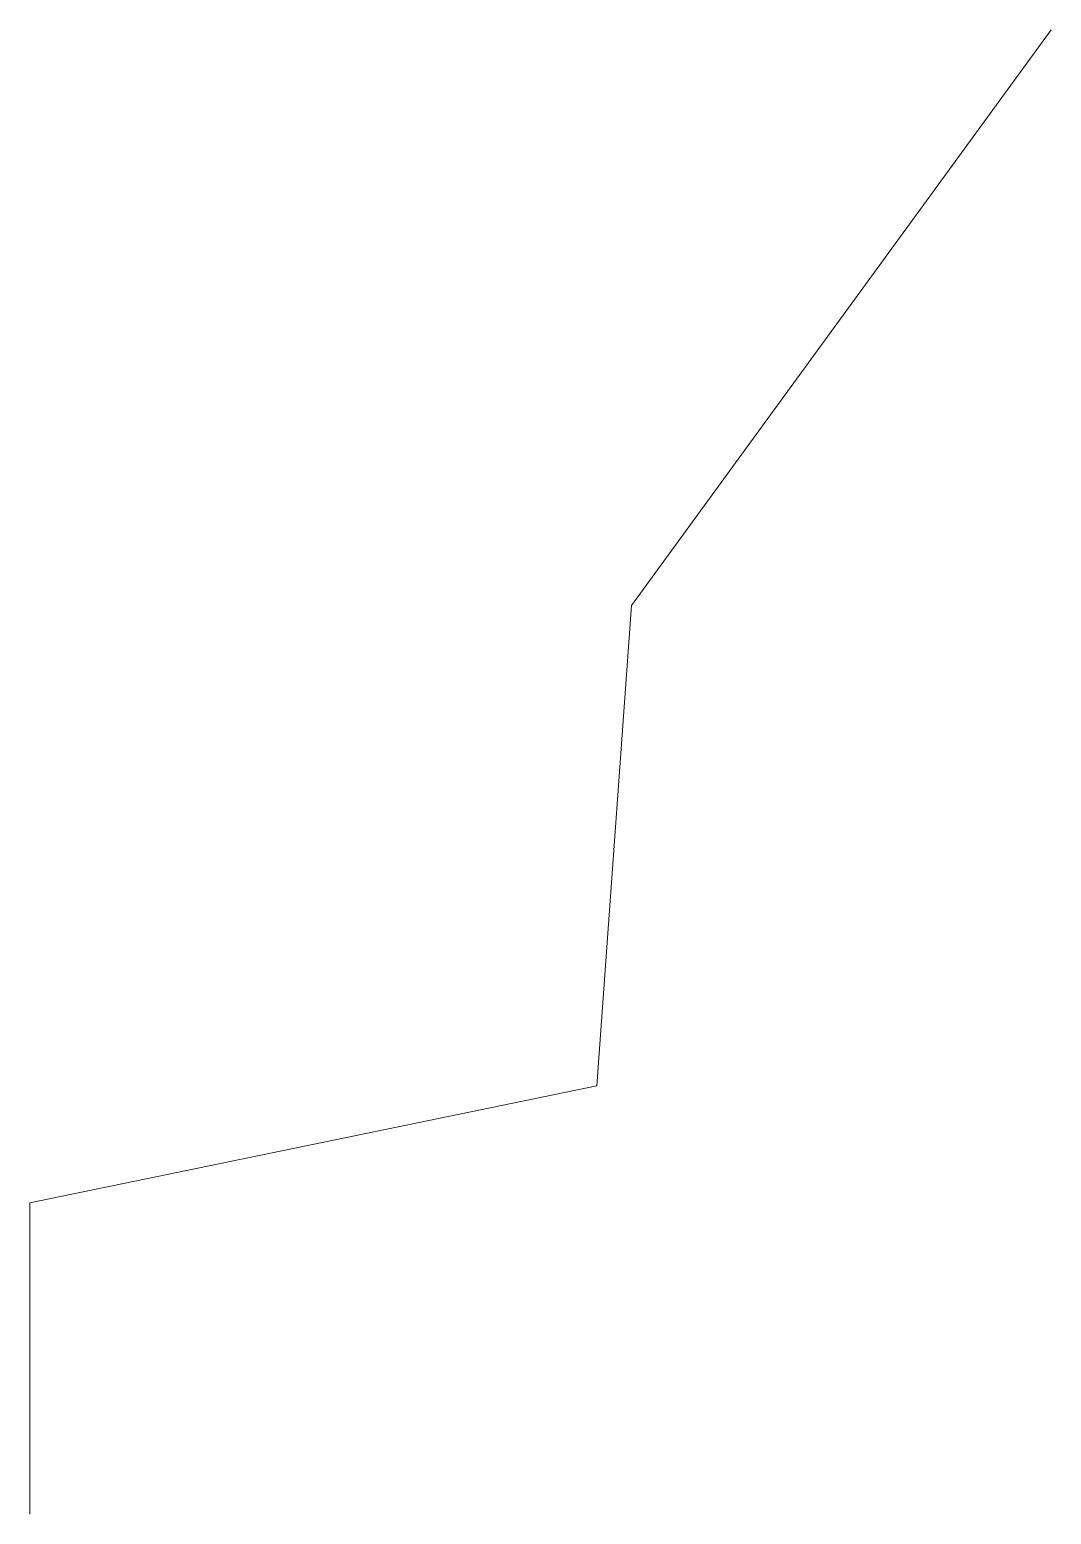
# Model space of a CAD drawing. Header units: millimetres. Extents: x -53 to 6, y -122 to -36.2.
import ezdxf

# ---------------------------------------------------------------- set-up
doc = ezdxf.new("R2010")
doc.units = ezdxf.units.MM
doc.layers.get('0').update_dxf_attribs({"linetype": 'CONTINUOUS', "lineweight": 0})

msp = doc.modelspace()

# ---------------------------------------------------------------- linework, layer by layer
for p, q in [((6, -36.25), (-18.25, -69.5)), ((-18.25, -69.5), (-20.25, -97.25)), ((-20.25, -97.25), (-53, -104)), ((-53, -104), (-53, -122))]:
    msp.add_line(p, q)

doc.saveas('drawing.dxf')
